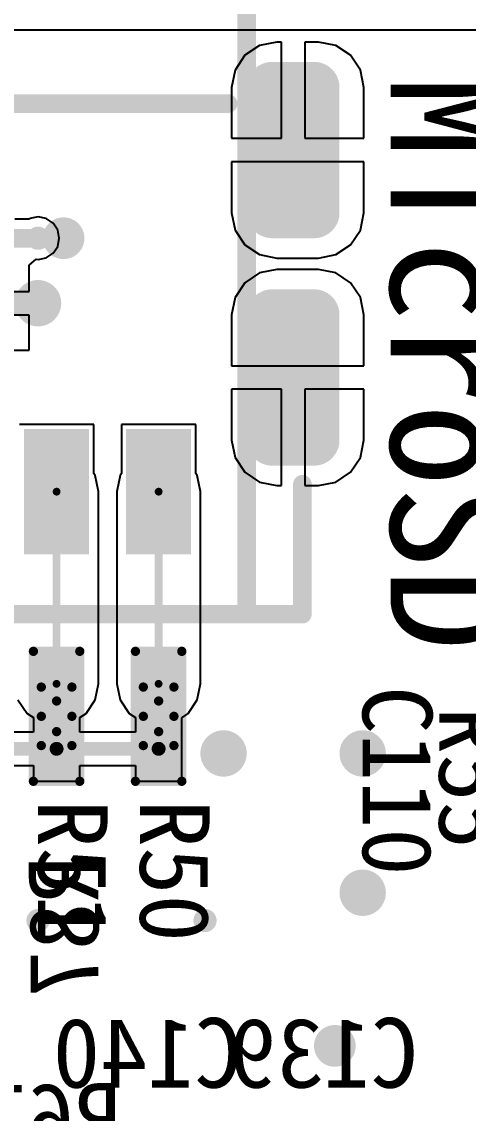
# Model space of a CAD drawing. Header units: millimetres. Extents: x 15 to 120, y 22 to 104.
# Drawn here: x 62.32 to 67.14, y 83.13 to 94.88 of the extents above; entities that cross this region are included whole.
import ezdxf

# ---------------------------------------------------------------- set-up
doc = ezdxf.new("R2010")
doc.units = ezdxf.units.MM
for name, color, linetype in [('BottomLayer', 5, 'Continuous'), ('BottomOverlay', 54, 'Continuous'), ('BottomSolder', 6, 'Continuous'), ('Mechanical13', 56, 'Continuous'), ('Mechanical15', 56, 'Continuous'), ('MultiLayer', 9, 'Continuous'), ('TopLayer', 1, 'Continuous'), ('TopOverlay', 2, 'Continuous'), ('TopPaste', 8, 'Continuous'), ('TopSolder', 216, 'Continuous')]:
    doc.layers.add(name, color=color, linetype=linetype)

msp = doc.modelspace()

# ---------------------------------------------------------------- linework, layer by layer
at = {"layer": 'BottomLayer'}
for p, q in [((42.40392078, 94.79609438), (86.49608304, 94.79609438)), ((65.07499811999999, 94.66336668), (64.88810237999999, 94.62619124)), ((65.12299904, 94.66336668), (65.07499811999999, 94.66336668)), ((65.12299904, 93.62698318), (65.12299904, 94.66336668)), ((65.52499976, 94.66336668), (65.37699904, 94.66336668)), ((65.37699904, 94.66336668), (65.37699904, 93.62698318)), ((65.7118955, 94.62619124), (65.52499976, 94.66336668)), ((64.72965972, 94.5203215), (64.62378998, 94.36187883999999)), ((64.88810237999999, 94.62619124), (64.72965972, 94.5203215)), ((65.87033816, 94.5203215), (65.7118955, 94.62619124)), ((65.97620789999999, 94.36187883999999), (65.87033816, 94.5203215)), ((64.62378998, 94.36187883999999), (64.58661454, 94.17498309999999)), ((66.01338333999999, 94.17498309999999), (65.97620789999999, 94.36187883999999)), ((64.58661454, 94.17498309999999), (64.58661454, 93.62698318)), ((66.01338333999999, 93.62698318), (66.01338333999999, 94.17498309999999)), ((64.58661454, 93.62698318), (65.12299904, 93.62698318)), ((65.37699904, 93.62698318), (66.01338333999999, 93.62698318)), ((66.01338333999999, 93.37298317999999), (64.58661454, 93.37298317999999)), ((64.58661454, 93.37298317999999), (64.58661454, 92.82498326)), ((66.01338333999999, 92.82498326), (66.01338333999999, 93.37298317999999)), ((62.41221198, 92.76194299999999), (62.40020285999999, 92.75391914)), ((62.50000199999999, 92.7794055), (62.41221198, 92.76194299999999)), ((62.58779201999999, 92.76194299999999), (62.50000199999999, 92.7794055)), ((62.66221656, 92.71221487999999), (62.58779201999999, 92.76194299999999)), ((64.58661454, 92.82498326), (64.62378998, 92.63808752)), ((65.97620789999999, 92.63808752), (66.01338333999999, 92.82498326)), ((62.40020285999999, 92.75391914), (62.24999742, 92.75391914)), ((62.71194467999999, 92.63779034), (62.66221656, 92.71221487999999)), ((62.72940718, 92.55000032), (62.71194467999999, 92.63779034)), ((62.71194467999999, 92.4622103), (62.72940718, 92.55000032)), ((64.62378998, 92.63808752), (64.72965972, 92.47964486)), ((65.87033816, 92.47964486), (65.97620789999999, 92.63808752)), ((62.66221656, 92.38778576), (62.71194467999999, 92.4622103)), ((64.72965972, 92.47964486), (64.88810237999999, 92.37377511999999)), ((65.7118955, 92.37377511999999), (65.87033816, 92.47964486)), ((62.40399762, 92.26087466), (62.48129998, 92.32431624)), ((62.48129998, 92.32431624), (62.50000199999999, 92.32059514)), ((62.50000199999999, 92.32059514), (62.58779201999999, 92.33805763999999)), ((62.58779201999999, 92.33805763999999), (62.66221656, 92.38778576)), ((64.88810237999999, 92.37377511999999), (65.07499811999999, 92.33659967999999)), ((65.07499811999999, 92.33659967999999), (65.52499976, 92.33659967999999)), ((65.52499976, 92.33659967999999), (65.7118955, 92.37377511999999)), ((62.40399762, 91.97699917999999), (62.40399762, 92.26087466)), ((64.88810237999999, 92.17620884), (64.72965972, 92.0703391)), ((65.07499811999999, 92.21338428), (64.88810237999999, 92.17620884)), ((65.52499976, 92.21338428), (65.07499811999999, 92.21338428)), ((65.7118955, 92.17620884), (65.52499976, 92.21338428)), ((65.87033816, 92.0703391), (65.7118955, 92.17620884)), ((64.72965972, 92.0703391), (64.62378998, 91.91189643999999)), ((65.97620789999999, 91.91189643999999), (65.87033816, 92.0703391)), ((61.59599822, 91.97699917999999), (62.40399762, 91.97699917999999)), ((64.62378998, 91.91189643999999), (64.58661454, 91.7250007)), ((66.01338333999999, 91.7250007), (65.97620789999999, 91.91189643999999)), ((62.40399762, 91.72299917999999), (62.12699791999999, 91.72299917999999)), ((62.40399762, 91.34599967999999), (62.40399762, 91.72299917999999)), ((64.58661454, 91.7250007), (64.58661454, 91.17700078)), ((66.01338333999999, 91.17700078), (66.01338333999999, 91.7250007)), ((62.12699791999999, 91.34599967999999), (62.40399762, 91.34599967999999)), ((64.58661454, 91.17700078), (66.01338333999999, 91.17700078)), ((65.12299904, 90.92300078), (64.58661454, 90.92300078)), ((64.58661454, 90.92300078), (64.58661454, 90.37500086)), ((65.12299904, 89.88661728), (65.12299904, 90.92300078)), ((66.01338333999999, 90.92300078), (65.37699904, 90.92300078)), ((65.37699904, 90.92300078), (65.37699904, 89.88661728)), ((66.01338333999999, 90.37500086), (66.01338333999999, 90.92300078)), ((64.58661454, 90.37500086), (64.62378998, 90.18810511999999)), ((65.97620789999999, 90.18810511999999), (66.01338333999999, 90.37500086)), ((64.62378998, 90.18810511999999), (64.72965972, 90.02966246)), ((65.87033816, 90.02966246), (65.97620789999999, 90.18810511999999)), ((64.72965972, 90.02966246), (64.88810237999999, 89.92379272)), ((65.7118955, 89.92379272), (65.87033816, 90.02966246)), ((64.88810237999999, 89.92379272), (65.07499811999999, 89.88661728)), ((65.07499811999999, 89.88661728), (65.12299904, 89.88661728)), ((65.37699904, 89.88661728), (65.52499976, 89.88661728)), ((65.52499976, 89.88661728), (65.7118955, 89.92379272))]:
    msp.add_line(p, q, dxfattribs=at)
for points, const_width in [([(64.91249908, 94.17498309999999, 1), (65.13749736, 94.17498309999999, 1)], 0.22499828), ([(65.36250072, 94.17498309999999, 1), (65.587499, 94.17498309999999, 1)], 0.22499828), ([(64.91249908, 92.82498326, 1), (65.13749736, 92.82498326, 1)], 0.22499828), ([(65.36250072, 92.82498326, 1), (65.587499, 92.82498326, 1)], 0.22499828), ([(62.43750275999999, 92.55000032, 1), (62.56250124, 92.55000032, 1)], 0.12499848), ([(62.4500021, 92.55000032, 1), (62.5500019, 92.55000032, 1)], 0.0999998), ([(62.37500352, 91.85000172, 1), (62.62500048, 91.85000172, 1)], 0.2499995), ([(62.44249893999999, 91.84999918, 1), (62.55749998, 91.84999918, 1)], 0.1149985), ([(62.44249893999999, 91.84999918, 1), (62.55749998, 91.84999918, 1)], 0.1149985), ([(62.44250148, 91.85000172, 1), (62.55750252, 91.85000172, 1)], 0.1149985), ([(64.91249908, 91.7250007, 1), (65.13749736, 91.7250007, 1)], 0.22499828), ([(65.36250072, 91.7250007, 1), (65.587499, 91.7250007, 1)], 0.22499828), ([(64.91249908, 90.37500086, 1), (65.13749736, 90.37500086, 1)], 0.22499828), ([(65.36250072, 90.37500086, 1), (65.587499, 90.37500086, 1)], 0.22499828), ([(64.37498174, 86.99997332, 1), (64.6249787, 86.99997332, 1)], 0.2499995), ([(65.87498128, 86.99997332, 1), (66.12497823999999, 86.99997332, 1)], 0.2499995), ([(65.87498128, 85.49997377999999, 1), (66.12497823999999, 85.49997377999999, 1)], 0.2499995)]:
    msp.add_lwpolyline(points, format="xyb", close=True, dxfattribs=dict(at, const_width=const_width))
for points, const_width in [([(61.99999792, 92.55000032), (62.50000199999999, 92.55000032)], 0.1999996), ([(61.99999792, 91.84999918), (62.49999946, 91.84999918)], 0.22999954), ([(62.49999946, 91.84999918), (62.50000199999999, 91.85000172)], 0.22999954)]:
    msp.add_lwpolyline(points, dxfattribs=dict(at, const_width=const_width))
for points in [[(65.47499986, 94.39998138), (65.02499822, 94.39998138), (65.47499986, 92.59998497999999), (65.02499822, 92.59998497999999)], [(65.69999813999999, 94.17498309999999), (64.79999993999999, 94.17498309999999), (65.69999813999999, 92.82498326), (64.79999993999999, 92.82498326)], [(65.47499986, 91.94999897999999), (65.02499822, 91.94999897999999), (65.47499986, 90.15000257999999), (65.02499822, 90.15000257999999)], [(65.69999813999999, 91.7250007), (64.79999993999999, 91.7250007), (65.69999813999999, 90.37500086), (64.79999993999999, 90.37500086)]]:
    msp.add_solid(points, dxfattribs=at)
at = {"layer": 'BottomSolder', "const_width": 0.27499818}
for points in [[(64.8875004, 94.17498309999999, 1), (65.16249604, 94.17498309999999, 1)], [(64.8875004, 94.17498309999999, 1), (65.16249604, 94.17498309999999, 1)], [(65.33750203999999, 94.17498309999999, 1), (65.61249767999999, 94.17498309999999, 1)], [(65.33750203999999, 94.17498309999999, 1), (65.61249767999999, 94.17498309999999, 1)], [(64.8875004, 92.82498326, 1), (65.16249604, 92.82498326, 1)], [(64.8875004, 92.82498326, 1), (65.16249604, 92.82498326, 1)], [(65.33750203999999, 92.82498326, 1), (65.61249767999999, 92.82498326, 1)], [(65.33750203999999, 92.82498326, 1), (65.61249767999999, 92.82498326, 1)], [(64.8875004, 91.7250007, 1), (65.16249604, 91.7250007, 1)], [(64.8875004, 91.7250007, 1), (65.16249604, 91.7250007, 1)], [(65.33750203999999, 91.7250007, 1), (65.61249767999999, 91.7250007, 1)], [(65.33750203999999, 91.7250007, 1), (65.61249767999999, 91.7250007, 1)], [(64.8875004, 90.37500086, 1), (65.16249604, 90.37500086, 1)], [(64.8875004, 90.37500086, 1), (65.16249604, 90.37500086, 1)], [(65.33750203999999, 90.37500086, 1), (65.61249767999999, 90.37500086, 1)], [(65.33750203999999, 90.37500086, 1), (65.61249767999999, 90.37500086, 1)]]:
    msp.add_lwpolyline(points, format="xyb", close=True, dxfattribs=at)
at = {"layer": 'BottomSolder'}
for points in [[(65.47499986, 94.44998127999999), (65.02499822, 94.44998127999999), (65.47499986, 92.54998508), (65.02499822, 92.54998508)], [(65.47499986, 94.44998127999999), (65.02499822, 94.44998127999999), (65.47499986, 92.54998508), (65.02499822, 92.54998508)], [(65.74999804, 94.17498309999999), (64.75000004, 94.17498309999999), (65.74999804, 92.82498326), (64.75000004, 92.82498326)], [(65.74999804, 94.17498309999999), (64.75000004, 94.17498309999999), (65.74999804, 92.82498326), (64.75000004, 92.82498326)], [(65.47499986, 91.99999887999999), (65.02499822, 91.99999887999999), (65.47499986, 90.10000267999999), (65.02499822, 90.10000267999999)], [(65.47499986, 91.99999887999999), (65.02499822, 91.99999887999999), (65.47499986, 90.10000267999999), (65.02499822, 90.10000267999999)], [(65.74999804, 91.7250007), (64.75000004, 91.7250007), (65.74999804, 90.37500086), (64.75000004, 90.37500086)], [(65.74999804, 91.7250007), (64.75000004, 91.7250007), (65.74999804, 90.37500086), (64.75000004, 90.37500086)]]:
    msp.add_solid(points, dxfattribs=at)
at = {"layer": 'Mechanical13', "const_width": 0.0999998}
for points in [[(62.53498796, 87.08498204), (62.53498796, 87.71500363999999)], [(62.53498796, 87.71500363999999), (62.86498476, 87.71500363999999)], [(62.86498476, 87.08498204), (62.86498476, 87.71500363999999)], [(63.6349883, 87.08498204), (63.6349883, 87.71500363999999)], [(63.6349883, 87.71500363999999), (63.9649851, 87.71500363999999)], [(63.9649851, 87.08498204), (63.9649851, 87.71500363999999)], [(62.53498796, 87.08498204), (62.86498476, 87.08498204)], [(63.6349883, 87.08498204), (63.9649851, 87.08498204)]]:
    msp.add_lwpolyline(points, dxfattribs=at)
at = {"layer": 'Mechanical13', "const_width": 0.0499999}
for points in [[(62.50998928, 87.71500363999999, 1), (62.55998664, 87.71500363999999, 1)], [(62.50998928, 87.71500363999999, 1), (62.55998664, 87.71500363999999, 1)], [(62.83998608, 87.71500363999999, 1), (62.88998343999999, 87.71500363999999, 1)], [(62.83998608, 87.71500363999999, 1), (62.88998343999999, 87.71500363999999, 1)], [(63.60998961999999, 87.71500363999999, 1), (63.65998698, 87.71500363999999, 1)], [(63.60998961999999, 87.71500363999999, 1), (63.65998698, 87.71500363999999, 1)], [(63.93998642, 87.71500363999999, 1), (63.98998378, 87.71500363999999, 1)], [(63.93998642, 87.71500363999999, 1), (63.98998378, 87.71500363999999, 1)], [(62.50998928, 87.08498204, 1), (62.55998664, 87.08498204, 1)], [(62.50998928, 87.08498204, 1), (62.55998664, 87.08498204, 1)], [(62.83998608, 87.08498204, 1), (62.88998343999999, 87.08498204, 1)], [(62.83998608, 87.08498204, 1), (62.88998343999999, 87.08498204, 1)], [(63.60998961999999, 87.08498204, 1), (63.65998698, 87.08498204, 1)], [(63.60998961999999, 87.08498204, 1), (63.65998698, 87.08498204, 1)], [(63.93998642, 87.08498204, 1), (63.98998378, 87.08498204, 1)], [(63.93998642, 87.08498204, 1), (63.98998378, 87.08498204, 1)]]:
    msp.add_lwpolyline(points, format="xyb", close=True, dxfattribs=at)
at = {"layer": 'Mechanical15'}
for points, const_width in [([(64.75002544, 88.49999317999999), (64.75002544, 103.50001398)], 0.1999996), ([(62.44999955999999, 86.70001964), (62.44999955999999, 88.10001684)], 0.0999998), ([(62.44999955999999, 88.10001684), (62.95002396, 88.10001684)], 0.0999998), ([(62.95002396, 86.70001964), (62.95002396, 88.10001684)], 0.0999998), ([(63.5499999, 86.70001964), (63.5499999, 88.10001684)], 0.0999998), ([(63.5499999, 88.10001684), (64.05002429999999, 88.10001684)], 0.0999998), ([(64.05002429999999, 86.70001964), (64.05002429999999, 88.10001684)], 0.0999998), ([(62.69998636, 87.23499444), (62.69998636, 87.56499124)], 0.0999998), ([(63.7999867, 87.23499444), (63.7999867, 87.56499124)], 0.0999998), ([(62.53498796, 87.39999284), (62.86498476, 87.39999284)], 0.0999998), ([(63.6349883, 87.39999284), (63.9649851, 87.39999284)], 0.0999998), ([(62.44999955999999, 86.70001964), (62.95002396, 86.70001964)], 0.0999998), ([(63.5499999, 86.70001964), (64.05002429999999, 86.70001964)], 0.0999998)]:
    msp.add_lwpolyline(points, dxfattribs=dict(at, const_width=const_width))
for points, const_width in [([(64.70002554, 88.49999317999999, 1), (64.80002533999999, 88.49999317999999, 1)], 0.0999998), ([(62.42500088, 88.10001684, 1), (62.47499824, 88.10001684, 1)], 0.0499999), ([(62.42500088, 88.10001684, 1), (62.47499824, 88.10001684, 1)], 0.0499999), ([(62.92502528, 88.10001684, 1), (62.97502264, 88.10001684, 1)], 0.0499999), ([(62.92502528, 88.10001684, 1), (62.97502264, 88.10001684, 1)], 0.0499999), ([(63.52500121999999, 88.10001684, 1), (63.57499858, 88.10001684, 1)], 0.0499999), ([(63.52500121999999, 88.10001684, 1), (63.57499858, 88.10001684, 1)], 0.0499999), ([(64.02502562, 88.10001684, 1), (64.07502298, 88.10001684, 1)], 0.0499999), ([(64.02502562, 88.10001684, 1), (64.07502298, 88.10001684, 1)], 0.0499999), ([(62.67498767999999, 87.56499124, 1), (62.72498504, 87.56499124, 1)], 0.0499999), ([(63.77498802, 87.56499124, 1), (63.82498537999999, 87.56499124, 1)], 0.0499999), ([(62.50998928, 87.39999284, 1), (62.55998664, 87.39999284, 1)], 0.0499999), ([(62.83998608, 87.39999284, 1), (62.88998343999999, 87.39999284, 1)], 0.0499999), ([(63.60998961999999, 87.39999284, 1), (63.65998698, 87.39999284, 1)], 0.0499999), ([(63.93998642, 87.39999284, 1), (63.98998378, 87.39999284, 1)], 0.0499999), ([(62.67498767999999, 87.23499444, 1), (62.72498504, 87.23499444, 1)], 0.0499999), ([(63.77498802, 87.23499444, 1), (63.82498537999999, 87.23499444, 1)], 0.0499999), ([(62.42500088, 86.70001964, 1), (62.47499824, 86.70001964, 1)], 0.0499999), ([(62.42500088, 86.70001964, 1), (62.47499824, 86.70001964, 1)], 0.0499999), ([(62.92502528, 86.70001964, 1), (62.97502264, 86.70001964, 1)], 0.0499999), ([(62.92502528, 86.70001964, 1), (62.97502264, 86.70001964, 1)], 0.0499999), ([(63.52500121999999, 86.70001964, 1), (63.57499858, 86.70001964, 1)], 0.0499999), ([(63.52500121999999, 86.70001964, 1), (63.57499858, 86.70001964, 1)], 0.0499999), ([(64.02502562, 86.70001964, 1), (64.07502298, 86.70001964, 1)], 0.0499999), ([(64.02502562, 86.70001964, 1), (64.07502298, 86.70001964, 1)], 0.0499999)]:
    msp.add_lwpolyline(points, format="xyb", close=True, dxfattribs=dict(at, const_width=const_width))
at = {"layer": 'MultiLayer'}
for points, const_width in [([(62.66250104, 92.55000032, 1), (62.88749932, 92.55000032, 1)], 0.22499828), ([(62.43750275999999, 92.55000032, 1), (62.56250124, 92.55000032, 1)], 0.12499848), ([(62.37500352, 91.85000172, 1), (62.62500048, 91.85000172, 1)], 0.2499995), ([(62.6374922, 87.75000992, 1), (62.76249068, 87.75000992, 1)], 0.12499848), ([(63.73750269999999, 87.74999976, 1), (63.86250118, 87.74999976, 1)], 0.12499848), ([(64.37498174, 86.99997332, 1), (64.6249787, 86.99997332, 1)], 0.2499995), ([(65.87498128, 86.99997332, 1), (66.12497823999999, 86.99997332, 1)], 0.2499995), ([(65.87498128, 85.49997377999999, 1), (66.12497823999999, 85.49997377999999, 1)], 0.2499995), ([(62.43750275999999, 85.19999978, 1), (62.56250124, 85.19999978, 1)], 0.12499848), ([(64.2375017, 85.19999978, 1), (64.36250018, 85.19999978, 1)], 0.12499848), ([(65.58750153999999, 83.85000248, 1), (65.81249982, 83.85000248, 1)], 0.22499828)]:
    msp.add_lwpolyline(points, format="xyb", close=True, dxfattribs=dict(at, const_width=const_width))
at = {"layer": 'TopLayer'}
for p, q in [((42.40392078, 94.79609438), (86.49608304, 94.79609438)), ((65.07499811999999, 94.66336668), (64.88810237999999, 94.62619124)), ((65.12299904, 94.66336668), (65.07499811999999, 94.66336668)), ((65.12299904, 93.62698318), (65.12299904, 94.66336668)), ((65.52499976, 94.66336668), (65.37699904, 94.66336668)), ((65.37699904, 94.66336668), (65.37699904, 93.62698318)), ((65.7118955, 94.62619124), (65.52499976, 94.66336668)), ((64.72965972, 94.5203215), (64.62378998, 94.36187883999999)), ((64.88810237999999, 94.62619124), (64.72965972, 94.5203215)), ((65.87033816, 94.5203215), (65.7118955, 94.62619124)), ((65.97620789999999, 94.36187883999999), (65.87033816, 94.5203215)), ((64.62378998, 94.36187883999999), (64.58661454, 94.17498309999999)), ((66.01338333999999, 94.17498309999999), (65.97620789999999, 94.36187883999999)), ((64.58661454, 94.17498309999999), (64.58661454, 93.62698318)), ((66.01338333999999, 93.62698318), (66.01338333999999, 94.17498309999999)), ((64.58661454, 93.62698318), (65.12299904, 93.62698318)), ((65.37699904, 93.62698318), (66.01338333999999, 93.62698318)), ((66.01338333999999, 93.37298317999999), (64.58661454, 93.37298317999999)), ((64.58661454, 93.37298317999999), (64.58661454, 92.82498326)), ((66.01338333999999, 92.82498326), (66.01338333999999, 93.37298317999999)), ((64.58661454, 92.82498326), (64.62378998, 92.63808752)), ((65.97620789999999, 92.63808752), (66.01338333999999, 92.82498326)), ((64.62378998, 92.63808752), (64.72965972, 92.47964486)), ((65.87033816, 92.47964486), (65.97620789999999, 92.63808752)), ((64.72965972, 92.47964486), (64.88810237999999, 92.37377511999999)), ((65.7118955, 92.37377511999999), (65.87033816, 92.47964486)), ((64.88810237999999, 92.37377511999999), (65.07499811999999, 92.33659967999999)), ((65.07499811999999, 92.33659967999999), (65.52499976, 92.33659967999999)), ((65.52499976, 92.33659967999999), (65.7118955, 92.37377511999999)), ((64.88810237999999, 92.17620884), (64.72965972, 92.0703391)), ((65.07499811999999, 92.21338428), (64.88810237999999, 92.17620884)), ((65.52499976, 92.21338428), (65.07499811999999, 92.21338428)), ((65.7118955, 92.17620884), (65.52499976, 92.21338428)), ((65.87033816, 92.0703391), (65.7118955, 92.17620884)), ((64.72965972, 92.0703391), (64.62378998, 91.91189643999999)), ((65.97620789999999, 91.91189643999999), (65.87033816, 92.0703391)), ((64.62378998, 91.91189643999999), (64.58661454, 91.7250007)), ((66.01338333999999, 91.7250007), (65.97620789999999, 91.91189643999999)), ((64.58661454, 91.7250007), (64.58661454, 91.17700078)), ((66.01338333999999, 91.17700078), (66.01338333999999, 91.7250007)), ((64.58661454, 91.17700078), (66.01338333999999, 91.17700078)), ((65.12299904, 90.92300078), (64.58661454, 90.92300078)), ((64.58661454, 90.92300078), (64.58661454, 90.37500086)), ((65.12299904, 89.88661728), (65.12299904, 90.92300078)), ((66.01338333999999, 90.92300078), (65.37699904, 90.92300078)), ((65.37699904, 90.92300078), (65.37699904, 89.88661728)), ((66.01338333999999, 90.37500086), (66.01338333999999, 90.92300078)), ((63.09999063999999, 90.5449802), (62.29999223999999, 90.5449802)), ((63.09999063999999, 90.01691165999999), (63.09999063999999, 90.5449802)), ((64.20001384, 90.5449802), (63.40001544, 90.5449802)), ((63.40001544, 90.5449802), (63.40001544, 90.01691165999999)), ((64.20001384, 90.01691165999999), (64.20001384, 90.5449802)), ((64.58661454, 90.37500086), (64.62378998, 90.18810511999999)), ((65.97620789999999, 90.18810511999999), (66.01338333999999, 90.37500086)), ((64.62378998, 90.18810511999999), (64.72965972, 90.02966246)), ((65.87033816, 90.02966246), (65.97620789999999, 90.18810511999999)), ((63.11634316, 89.99243876), (63.09999063999999, 90.01691165999999)), ((63.15064839999999, 89.81998037999999), (63.11634316, 89.99243876)), ((63.38366292, 89.99243876), (63.34935768, 89.81998037999999)), ((63.40001544, 90.01691165999999), (63.38366292, 89.99243876)), ((64.21636636, 89.99243876), (64.20001384, 90.01691165999999)), ((64.25067159999999, 89.81998037999999), (64.21636636, 89.99243876)), ((64.72965972, 90.02966246), (64.88810237999999, 89.92379272)), ((65.7118955, 89.92379272), (65.87033816, 90.02966246)), ((63.15064839999999, 87.75002262), (63.15064839999999, 89.81998037999999)), ((63.34935768, 89.81998037999999), (63.34935768, 87.75014454)), ((64.25067159999999, 87.75004548), (64.25067159999999, 89.81998037999999)), ((64.88810237999999, 89.92379272), (65.07499811999999, 89.88661728)), ((65.07499811999999, 89.88661728), (65.12299904, 89.88661728)), ((65.37699904, 89.88661728), (65.52499976, 89.88661728)), ((65.52499976, 89.88661728), (65.7118955, 89.92379272)), ((63.11634316, 87.57755154), (63.15065094, 87.75000992)), ((63.15065094, 87.75000992), (63.15064839999999, 87.75002262)), ((63.34935768, 87.75014454), (63.34932973999999, 87.75000483999999)), ((63.34932973999999, 87.75000483999999), (63.38363498, 87.57754646)), ((64.21636636, 87.57757439999999), (64.25067414, 87.75003278)), ((64.25067414, 87.75003278), (64.25067159999999, 87.75004548)), ((62.28363464, 87.57754646), (62.38132304, 87.43134151999999)), ((63.01865476, 87.4313466), (63.11634316, 87.57755154)), ((63.38363498, 87.57754646), (63.48132338, 87.43134151999999)), ((64.11866526, 87.43133644), (64.21635366, 87.57754138)), ((64.21635366, 87.57754138), (64.21635873999999, 87.57756169999999)), ((64.21635873999999, 87.57756169999999), (64.21636636, 87.57757439999999)), ((62.38132304, 87.43134151999999), (62.44998686, 87.38546403999999)), ((62.44998686, 87.38546403999999), (62.44998686, 87.22840821999999)), ((62.94998586, 87.38546403999999), (63.01864968, 87.43134151999999)), ((62.94998586, 87.22840821999999), (62.94998586, 87.38546403999999)), ((63.01864968, 87.43134151999999), (63.01865476, 87.4313466)), ((63.48132338, 87.43134151999999), (63.5499872, 87.38546403999999)), ((63.5499872, 87.38546403999999), (63.5499872, 87.22840821999999)), ((64.04998619999999, 87.38544879999999), (64.11866526, 87.43133644)), ((64.04998619999999, 86.69998154), (64.04998619999999, 87.38544879999999)), ((62.44998686, 87.22840821999999), (62.04892847999999, 87.22840821999999)), ((63.5499872, 87.22840821999999), (62.94998586, 87.22840821999999)), ((61.9750221, 86.87155346), (62.44998686, 86.87155346)), ((62.44998686, 86.87155346), (62.44998686, 86.69998154)), ((62.94998586, 86.69998154), (62.94998586, 86.87155346)), ((62.94998586, 86.87155346), (63.5499872, 86.87155346)), ((63.5499872, 86.87155346), (63.5499872, 86.69998154)), ((62.44998686, 86.69998154), (62.94998586, 86.69998154)), ((63.5499872, 86.69998154), (64.04998619999999, 86.69998154))]:
    msp.add_line(p, q, dxfattribs=at)
for points, const_width in [([(64.91249908, 94.17498309999999, 1), (65.13749736, 94.17498309999999, 1)], 0.22499828), ([(65.36250072, 94.17498309999999, 1), (65.587499, 94.17498309999999, 1)], 0.22499828), ([(64.91249908, 92.82498326, 1), (65.13749736, 92.82498326, 1)], 0.22499828), ([(65.36250072, 92.82498326, 1), (65.587499, 92.82498326, 1)], 0.22499828), ([(62.37500352, 91.85000172, 1), (62.62500048, 91.85000172, 1)], 0.2499995), ([(64.91249908, 91.7250007, 1), (65.13749736, 91.7250007, 1)], 0.22499828), ([(65.36250072, 91.7250007, 1), (65.587499, 91.7250007, 1)], 0.22499828), ([(64.91249908, 90.37500086, 1), (65.13749736, 90.37500086, 1)], 0.22499828), ([(65.36250072, 90.37500086, 1), (65.587499, 90.37500086, 1)], 0.22499828), ([(62.67899071999999, 89.81998037999999, 1), (62.72099215999999, 89.81998037999999, 1)], 0.0419989), ([(63.77901392, 89.81998037999999, 1), (63.82101536, 89.81998037999999, 1)], 0.0419989), ([(62.6374922, 87.75000992, 1), (62.76249068, 87.75000992, 1)], 0.12499848), ([(63.73750269999999, 87.74999976, 1), (63.86250118, 87.74999976, 1)], 0.12499848), ([(62.67898563999999, 87.75000483999999, 1), (62.72098707999999, 87.75000483999999, 1)], 0.0419989), ([(62.67899071999999, 87.75000992, 1), (62.72099215999999, 87.75000992, 1)], 0.0419989), ([(62.67899071999999, 87.75000992, 1), (62.72099215999999, 87.75000992, 1)], 0.0419989), ([(63.77898597999999, 87.75000483999999, 1), (63.82098741999999, 87.75000483999999, 1)], 0.0419989), ([(63.77898597999999, 87.75000483999999, 1), (63.82098741999999, 87.75000483999999, 1)], 0.0419989), ([(63.77899614, 87.75000483999999, 1), (63.82099758, 87.75000483999999, 1)], 0.0419989), ([(63.77899614, 87.75000483999999, 1), (63.82099758, 87.75000483999999, 1)], 0.0419989), ([(63.77900122, 87.74999976, 1), (63.82100266, 87.74999976, 1)], 0.0419989), ([(63.77901392, 87.75003278, 1), (63.82101536, 87.75003278, 1)], 0.0419989), ([(63.77901392, 87.75003278, 1), (63.82101536, 87.75003278, 1)], 0.0419989), ([(64.37498174, 86.99997332, 1), (64.6249787, 86.99997332, 1)], 0.2499995), ([(65.87498128, 86.99997332, 1), (66.12497823999999, 86.99997332, 1)], 0.2499995), ([(62.6624858, 87.04998083999999, 1), (62.73748691999999, 87.04998083999999, 1)], 0.07499858), ([(62.6624858, 87.04998083999999, 1), (62.73748691999999, 87.04998083999999, 1)], 0.07499858), ([(63.76248613999999, 87.04998083999999, 1), (63.83748726, 87.04998083999999, 1)], 0.07499858), ([(65.87498128, 85.49997377999999, 1), (66.12497823999999, 85.49997377999999, 1)], 0.2499995), ([(62.43750275999999, 85.19999978, 1), (62.56250124, 85.19999978, 1)], 0.12499848), ([(64.2375017, 85.19999978, 1), (64.36250018, 85.19999978, 1)], 0.12499848)]:
    msp.add_lwpolyline(points, format="xyb", close=True, dxfattribs=dict(at, const_width=const_width))
for points, const_width in [([(62.69999144, 87.75000992), (62.69999144, 89.81998037999999)], 0.08400033999999999), ([(63.80001463999999, 87.75003278), (63.80001463999999, 89.81998037999999)], 0.08400033999999999), ([(62.69998636, 87.75000483999999), (62.69999144, 87.75000992)], 0.08400033999999999), ([(63.7999867, 87.75000483999999), (63.80001463999999, 87.75003278)], 0.08400033999999999), ([(63.7999867, 87.75000483999999), (63.79999685999999, 87.75000483999999)], 0.08400033999999999), ([(63.79999685999999, 87.75000483999999), (63.80000193999999, 87.74999976)], 0.08400033999999999), ([(61.9750221, 87.04998083999999), (62.69998636, 87.04998083999999)], 0.1499997), ([(62.69998636, 87.04998083999999), (63.7999867, 87.04998083999999)], 0.1499997)]:
    msp.add_lwpolyline(points, dxfattribs=dict(at, const_width=const_width))
for points in [[(65.47499986, 94.39998138), (65.02499822, 94.39998138), (65.47499986, 92.59998497999999), (65.02499822, 92.59998497999999)], [(65.69999813999999, 94.17498309999999), (64.79999993999999, 94.17498309999999), (65.69999813999999, 92.82498326), (64.79999993999999, 92.82498326)], [(65.47499986, 91.94999897999999), (65.02499822, 91.94999897999999), (65.47499986, 90.15000257999999), (65.02499822, 90.15000257999999)], [(65.69999813999999, 91.7250007), (64.79999993999999, 91.7250007), (65.69999813999999, 90.37500086), (64.79999993999999, 90.37500086)], [(62.99999084, 90.44498039999999), (62.39999203999999, 90.44498039999999), (62.99999084, 89.19498035999999), (62.39999203999999, 89.19498035999999)], [(64.10001403999999, 90.44498039999999), (63.50001524, 90.44498039999999), (64.10001403999999, 89.19498035999999), (63.50001524, 89.19498035999999)], [(62.54998665999999, 87.50000534), (62.84998606, 87.50000534), (62.54998665999999, 88.00000433999999), (62.84998606, 88.00000433999999)], [(63.649987, 87.50000534), (63.94998639999999, 87.50000534), (63.649987, 88.00000433999999), (63.94998639999999, 88.00000433999999)], [(62.54998665999999, 86.79998134), (62.84998606, 86.79998134), (62.54998665999999, 87.29998033999999), (62.84998606, 87.29998033999999)], [(63.649987, 86.79998134), (63.94998639999999, 86.79998134), (63.649987, 87.29998033999999), (63.94998639999999, 87.29998033999999)]]:
    msp.add_solid(points, dxfattribs=at)
at = {"layer": 'TopOverlay', "const_width": 0.1999996}
for points in [[(56.05001744, 94.00000757999999), (64.55002583999999, 94.00000757999999)], [(65.35002424, 88.49999317999999), (65.35002424, 89.89999037999999)], [(55.54999304, 88.49999317999999), (65.35002424, 88.49999317999999)]]:
    msp.add_lwpolyline(points, dxfattribs=at)
at = {"layer": 'TopOverlay', "const_width": 0.0999998}
for points in [[(64.50002594, 94.00000757999999, 1), (64.60002573999999, 94.00000757999999, 1)], [(65.30002434, 89.89999037999999, 1), (65.40002414, 89.89999037999999, 1)], [(65.30002434, 88.49999317999999, 1), (65.40002414, 88.49999317999999, 1)], [(65.30002434, 88.49999317999999, 1), (65.40002414, 88.49999317999999, 1)]]:
    msp.add_lwpolyline(points, format="xyb", close=True, dxfattribs=at)
at = {"layer": 'TopPaste'}
for points in [[(62.99999084, 90.44498039999999), (62.39999203999999, 90.44498039999999), (62.99999084, 89.19498035999999), (62.39999203999999, 89.19498035999999)], [(62.99999084, 90.44498039999999), (62.39999203999999, 90.44498039999999), (62.99999084, 89.19498035999999), (62.39999203999999, 89.19498035999999)], [(64.10001403999999, 90.44498039999999), (63.50001524, 90.44498039999999), (64.10001403999999, 89.19498035999999), (63.50001524, 89.19498035999999)], [(64.10001403999999, 90.44498039999999), (63.50001524, 90.44498039999999), (64.10001403999999, 89.19498035999999), (63.50001524, 89.19498035999999)], [(62.54998665999999, 87.50000534), (62.84998606, 87.50000534), (62.54998665999999, 88.00000433999999), (62.84998606, 88.00000433999999)], [(62.54998665999999, 87.50000534), (62.84998606, 87.50000534), (62.54998665999999, 88.00000433999999), (62.84998606, 88.00000433999999)], [(63.649987, 87.50000534), (63.94998639999999, 87.50000534), (63.649987, 88.00000433999999), (63.94998639999999, 88.00000433999999)], [(63.649987, 87.50000534), (63.94998639999999, 87.50000534), (63.649987, 88.00000433999999), (63.94998639999999, 88.00000433999999)], [(62.54998665999999, 86.79998134), (62.84998606, 86.79998134), (62.54998665999999, 87.29998033999999), (62.84998606, 87.29998033999999)], [(62.54998665999999, 86.79998134), (62.84998606, 86.79998134), (62.54998665999999, 87.29998033999999), (62.84998606, 87.29998033999999)], [(63.649987, 86.79998134), (63.94998639999999, 86.79998134), (63.649987, 87.29998033999999), (63.94998639999999, 87.29998033999999)], [(63.649987, 86.79998134), (63.94998639999999, 86.79998134), (63.649987, 87.29998033999999), (63.94998639999999, 87.29998033999999)]]:
    msp.add_solid(points, dxfattribs=at)
at = {"layer": 'TopSolder', "const_width": 0.27499818}
for points in [[(64.8875004, 94.17498309999999, 1), (65.16249604, 94.17498309999999, 1)], [(64.8875004, 94.17498309999999, 1), (65.16249604, 94.17498309999999, 1)], [(65.33750203999999, 94.17498309999999, 1), (65.61249767999999, 94.17498309999999, 1)], [(65.33750203999999, 94.17498309999999, 1), (65.61249767999999, 94.17498309999999, 1)], [(64.8875004, 92.82498326, 1), (65.16249604, 92.82498326, 1)], [(64.8875004, 92.82498326, 1), (65.16249604, 92.82498326, 1)], [(65.33750203999999, 92.82498326, 1), (65.61249767999999, 92.82498326, 1)], [(65.33750203999999, 92.82498326, 1), (65.61249767999999, 92.82498326, 1)], [(64.8875004, 91.7250007, 1), (65.16249604, 91.7250007, 1)], [(64.8875004, 91.7250007, 1), (65.16249604, 91.7250007, 1)], [(65.33750203999999, 91.7250007, 1), (65.61249767999999, 91.7250007, 1)], [(65.33750203999999, 91.7250007, 1), (65.61249767999999, 91.7250007, 1)], [(64.8875004, 90.37500086, 1), (65.16249604, 90.37500086, 1)], [(64.8875004, 90.37500086, 1), (65.16249604, 90.37500086, 1)], [(65.33750203999999, 90.37500086, 1), (65.61249767999999, 90.37500086, 1)], [(65.33750203999999, 90.37500086, 1), (65.61249767999999, 90.37500086, 1)]]:
    msp.add_lwpolyline(points, format="xyb", close=True, dxfattribs=at)
at = {"layer": 'TopSolder'}
for points in [[(65.47499986, 94.44998127999999), (65.02499822, 94.44998127999999), (65.47499986, 92.54998508), (65.02499822, 92.54998508)], [(65.47499986, 94.44998127999999), (65.02499822, 94.44998127999999), (65.47499986, 92.54998508), (65.02499822, 92.54998508)], [(65.74999804, 94.17498309999999), (64.75000004, 94.17498309999999), (65.74999804, 92.82498326), (64.75000004, 92.82498326)], [(65.74999804, 94.17498309999999), (64.75000004, 94.17498309999999), (65.74999804, 92.82498326), (64.75000004, 92.82498326)], [(65.47499986, 91.99999887999999), (65.02499822, 91.99999887999999), (65.47499986, 90.10000267999999), (65.02499822, 90.10000267999999)], [(65.47499986, 91.99999887999999), (65.02499822, 91.99999887999999), (65.47499986, 90.10000267999999), (65.02499822, 90.10000267999999)], [(65.74999804, 91.7250007), (64.75000004, 91.7250007), (65.74999804, 90.37500086), (64.75000004, 90.37500086)], [(65.74999804, 91.7250007), (64.75000004, 91.7250007), (65.74999804, 90.37500086), (64.75000004, 90.37500086)], [(63.04999074, 90.4949803), (62.34999214, 90.4949803), (63.04999074, 89.14498046), (62.34999214, 89.14498046)], [(63.04999074, 90.4949803), (62.34999214, 90.4949803), (63.04999074, 89.14498046), (62.34999214, 89.14498046)], [(64.15001394, 90.4949803), (63.45001533999999, 90.4949803), (64.15001394, 89.14498046), (63.45001533999999, 89.14498046)], [(64.15001394, 90.4949803), (63.45001533999999, 90.4949803), (64.15001394, 89.14498046), (63.45001533999999, 89.14498046)], [(62.49998676, 87.45000544), (62.89998596, 87.45000544), (62.49998676, 88.05000423999999), (62.89998596, 88.05000423999999)], [(62.49998676, 87.45000544), (62.89998596, 87.45000544), (62.49998676, 88.05000423999999), (62.89998596, 88.05000423999999)], [(63.5999871, 87.45000544), (63.9999863, 87.45000544), (63.5999871, 88.05000423999999), (63.9999863, 88.05000423999999)], [(63.5999871, 87.45000544), (63.9999863, 87.45000544), (63.5999871, 88.05000423999999), (63.9999863, 88.05000423999999)], [(62.49998676, 86.74998144), (62.89998596, 86.74998144), (62.49998676, 87.34998024), (62.89998596, 87.34998024)], [(62.49998676, 86.74998144), (62.89998596, 86.74998144), (62.49998676, 87.34998024), (62.89998596, 87.34998024)], [(63.5999871, 86.74998144), (63.9999863, 86.74998144), (63.5999871, 87.34998024), (63.9999863, 87.34998024)], [(63.5999871, 86.74998144), (63.9999863, 86.74998144), (63.5999871, 87.34998024), (63.9999863, 87.34998024)]]:
    msp.add_solid(points, dxfattribs=at)

# ---------------------------------------------------------------- texts
at = {"layer": 'BottomOverlay', "text_generation_flag": 2}
for s, rotation, p in [('R87', 90, (63.1500007, 85.90000092)), ('C140', 360, (64.70000014, 83.40000083999999)), ('C139', 360, (66.60000142, 83.40000083999999)), ('R67', 360, (63.40000019999999, 82.69999969999999))]:
    msp.add_text(s, height=0.75000104, rotation=rotation, dxfattribs=at).set_placement(p)
at = {"layer": 'TopOverlay'}
for s, height, p in [('MicroSD', 1.29999994, (66.30000202, 94.3000019)), ('C110', 0.75000104, (66.00000007999999, 87.72500108)), ('R55', 0.75000104, (66.82499969999999, 87.50000026)), ('R51', 0.75000104, (62.50000199999999, 86.49999971999999)), ('R50', 0.75000104, (63.5999998, 86.49999971999999))]:
    msp.add_text(s, height=height, rotation=270, dxfattribs=at).set_placement(p)

doc.saveas('drawing.dxf')
